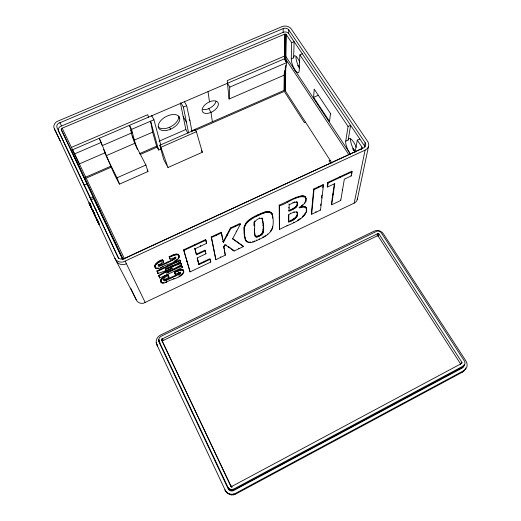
<?xml version="1.0" encoding="UTF-8"?>
<svg xmlns="http://www.w3.org/2000/svg" width="521" height="521" viewBox="0 0 521 521"><rect width="100%" height="100%" fill="white"/><g stroke="black" fill="none" stroke-linecap="round" stroke-linejoin="round"><path stroke-width="0.78" d="M163.789 279.757L164.545 280.754L166.668 280.2L179.458 274.092L180.592 273.108L180.39 272.086M301.275 207.26C294.821 210.23 307.976 202.812 306.009 199.758C306.576 197.166 303.99 195.154 301.548 195.896C293.564 197.407 286.674 202.207 279.191 205.144L279.406 229.54C287.892 224.531 299.236 222.408 305.286 213.916C308.328 210.562 305.912 204.284 300.936 206.707L301.275 207.26L304.271 206.928L306.107 207.723M158.475 265.814L159.113 264.596L163.561 262.297L162.559 259.764C154.945 260.676 150.595 271.734 161.536 267.599C164.688 263.978 182.337 262.564 178.273 254.535C175.245 253.063 171.95 255.772 169.136 256.671L170.106 259.237C186.31 253.219 162.559 266.355 158.742 266.042L158.137 264.805L158.742 266.042M279.406 229.54L279.536 205.723L279.191 205.144M164.141 280.532L164.818 279.373L169.006 277.263L168.055 274.854C162.48 275.205 155.61 285.228 166.056 282.473C169.768 278.943 186.733 277.465 182.819 269.591L179.752 269.696L174.314 271.903L175.232 274.32L179.478 272.444L180.683 272.672M97.766 206.414L93.298 197.088L90.582 198.299L58.645 131.142L58.385 129.143A4.415 3.575 -18.3 0 1 60.136 126.596L283.163 32.322L283.203 28.59A4.129 3.256 -0.5 0 1 288.777 29.918L365.162 142.702L364.511 145.9A4.468 3.784 7.5 0 1 364.967 146.831M284.251 72.797L284.017 90.433L191.298 130.992M284.479 56.112L227.221 80.638L229.09 99.023L284.225 75.128L286.889 62.527L284.433 58.801L284.772 34.119L286.29 34.66L291.695 42.696L291.265 58.873A8.544 2.605 68.4 0 0 295.042 70.12L295.016 70.368M331.903 163.027L285.371 90.941L284.336 90.407L284.583 72.712M284.766 59.837L285.13 34.093M284.648 90.452L284.948 70.342M285.098 59.882L285.482 34.139M284.941 90.563L285.3 67.235M285.384 61.602L285.808 34.256M285.371 90.941L285.795 65.021M285.847 61.778L286.29 34.66M364.511 145.9L288.699 33.644L288.777 29.918M305.534 197.322L306.009 199.758M254.209 225.847L254.092 221.998L254.424 222.578C255.818 226.296 251.526 241.529 260.09 235.726C266.127 232.88 263.014 222.688 261.952 217.902C263.75 223.965 265.332 237.98 255.049 235.993L255.362 236.554M288.373 219.986L288.53 214.743M291.265 58.873L293.61 57.864L294.118 41.667L291.695 42.696M288.654 222.018L288.888 214.548C302.818 206.355 298.207 220.376 288.654 222.018L288.328 221.471C291.955 219.908 299.295 216.853 296.781 211.695L297.12 212.249M288.862 204.011L289.201 204.584L288.992 211.311C292.385 209.859 299.933 206.726 296.898 201.842L297.66 203.19M302.31 53.8L299.875 54.848L299.191 70.791A8.544 2.605 68.4 0 1 295.042 70.12M272.73 227.28C273.955 219.66 273.688 207.391 262.949 212.731C255.668 215.805 245.717 219.178 244.043 227.911C243.835 236.762 244.492 246.674 255.629 240.989C262.089 237.98 270.594 234.912 272.73 227.28L272.405 226.72L272.49 228.178M229.09 99.023L229.813 87.092L227.488 83.256M246.42 241.562C243.997 237.459 244.675 231.832 244.531 227.176C246.049 222.128 250.959 219.217 255.297 216.821C260.2 214.991 267.234 209.579 272.073 213.87M160.748 281.353L161.041 281.946C160.377 278.175 166.03 277.055 168.348 275.446M330.464 113.493L329.552 121.445L313.59 97.355L314.215 89.124L330.789 113.943M313.662 189.045L311.35 213.701L311.682 214.242L320.519 210.054L323.45 185.202L323.092 184.636L313.662 189.045L314.013 189.611L311.682 214.242M288.654 210.751C291.975 208.999 297.634 207.384 297.322 202.623M320.656 205.502L320.845 203.9M321.691 196.684L321.874 195.075M322.72 187.847L323.092 184.636M158.169 265.202L158.443 265.43C164.161 263.587 171.383 261.288 175.597 257.022L175.903 257.628M327.716 182.474L327.208 186.466L327.559 187.026L334.795 183.633L331.701 204.753L340.747 200.468L344.342 179.159L351.356 175.87L352.111 171.8L351.747 171.246L327.716 182.474L328.074 183.04L327.559 187.026M334.326 183.854L331.369 204.219L331.701 204.753M350.548 154.066A8.877 2.983 66 0 1 345.749 141.152L348.061 126.447L299.875 54.848M345.749 141.145L348.204 140.025L350.594 125.294L348.061 126.447M355.088 152.139L357.289 140.156L359.842 138.977M351.747 171.246L351.369 173.291L351.734 173.845M361.489 149.436L361.958 147.085L357.289 140.156M354.182 203.112L365.097 150.126A7.502 6.337 7.5 0 0 367.735 141.517L291.2 28.896A6.877 5.425 -0.5 0 0 281.92 26.688L56.861 121.543A7.411 5.985 -18.2 0 0 53.839 127.398L114.828 258.208L137.114 301.262A7.001 6.356 -25.4 0 0 143.529 303.215L354.182 203.112A6.565 5.751 8.7 0 0 357.445 198.208M357.23 199.699L368.549 146.355M155.616 267.983L154.971 266.934C155.265 263.085 160.071 262.004 162.865 260.383M231.103 486.236L231.461 486.933L230.927 486.08L232.418 486.119L461.619 363.443A0.925 0.827 36 0 0 461.867 362.277L378.91 233.916A0.827 0.729 14 0 0 377.79 233.61L161.764 339.138L161.797 340.298L230.914 486.191L162.624 341.978L162.591 340.832L377.113 235.915A0.821 0.729 14.1 0 1 378.226 236.221L460.518 363.834A0.918 0.821 36.2 0 1 460.649 364.492M158.729 339.399L159.419 337.641L161.113 336.26L376.39 231.435A3.575 3.172 14 0 1 381.255 232.776L464.348 360.949A4.012 3.588 36 0 1 463.273 365.996L461.912 367.533L233.962 489.805C231.591 491.238 228.641 489.681 227.827 487.187L228.218 487.871L159.087 341.418L158.729 339.399L159.296 340.526M254.424 222.578C255.564 219.96 260.129 216.775 262.617 218.95M377.113 235.915L377.79 233.61M378.226 236.221L378.91 233.916M163.855 279.946L164.584 280.181L166.375 279.614L177.882 274.196L180.39 272.288L180.683 272.874M223.444 242.376L222.884 241.373L223.125 241.796L230.484 227.924L240.103 223.496L240.428 224.089L232.594 238.879L243.541 246.498L234.124 250.998L225.333 244.811L223.932 246.772L225.3 255.179L215.844 259.66L211.2 236.938L221.327 232.203L223.444 242.376L230.81 228.524L240.428 224.089M460.518 363.834L461.867 362.277M462.524 372.085L463.879 370.594A7.659 6.851 36.2 0 0 465.93 360.942L383.339 233.727A6.825 6.063 14.1 0 0 374.058 231.174L160.357 335.153C157.01 336.748 155.115 340.975 156.71 344.433L225.378 490.554L224.974 489.896C226.602 494.025 231.741 496.292 235.72 494.051L462.524 372.085A7.607 6.806 36.4 0 0 465.657 367.904M181.028 263.444L167.71 268.51L167.41 267.911L180.722 262.851L181.406 264.661L166.473 273.212L181.862 266.133L181.555 265.541L166.766 272.385M181.862 266.133L182.291 267.534L159.719 277.973L158.729 275.342L171.813 267.898M159.719 277.973L159.022 275.941L172.92 268.035L158.358 273.369L157.668 272.757L158.358 273.369M283.203 28.59L58.554 123.327A4.448 3.588 -18.2 0 0 56.782 125.887L57.043 127.899L118.391 257.784A4.832 4.272 -22.7 0 0 121.549 259.191L124.395 258.566L363.573 147.866A4.5 3.803 7.5 0 0 365.162 142.702M226.492 492.299L225.84 491.251C227.905 494.26 232.216 495.119 235.394 493.42L463.879 370.594M228.934 488.991L228.55 488.307L231.317 489.694L233.616 489.134L463.273 365.996M157.967 273.362L156.886 270.933L179.843 259.986L180.566 261.952L165.294 269.403L167.71 268.51M156.886 270.933L157.186 271.545L180.149 260.591M175.232 274.32L174.607 272.49L175.473 272.079L180.741 270.112L182.617 270.008L183.444 270.542M210.184 259.282L198.963 264.59L198.664 264.01L209.885 258.703L210.777 262.063L190.074 271.877L183.587 249.846L205.613 239.556L206.616 243.359L194.978 248.817L196.586 254.808L205.287 250.764L204.974 250.171L196.28 254.215L196.586 254.808M205.287 250.764L205.958 253.779L197.27 257.875L198.963 264.59M190.074 271.877L183.906 250.458L205.932 240.155M215.844 259.66L211.526 237.537L221.653 232.802M314.013 189.611L323.45 185.202M328.074 183.04L352.111 171.8M289.201 204.584C291.675 204.011 295.016 200.859 297.511 202.734M353.375 150.211L354.019 149.911L354.404 150.823M114.828 258.208L115.864 259.764A8.056 7.118 -22.7 0 0 123.216 261.946L365.097 150.126M279.536 205.723C287.846 203.763 296.521 194.405 305.495 197.244M352.717 149.227L353.362 148.928L354.019 149.911M330.145 160.312L329.025 160.833L330.776 163.548M98.358 221.145L97.701 221.445L94.483 214.795M98.352 221.23L97.681 221.529L98.586 223.372M98.86 222.304L98.195 222.604L97.023 220.214M99.557 223.685L98.892 223.984L99.185 224.616L96.378 218.84M95.317 214.769L94.653 215.062L95.226 216.261L95.89 215.961M305.54 122.188L304.44 122.676L284.29 91.416L194.815 130.595M96.913 218.058L96.255 218.358L95.812 217.42M96.711 219.556L97.381 219.256M97.258 220.507L97.922 220.207M91.95 209.364L92.614 209.064M93.226 210.367L92.562 210.66L92.263 210.054M93.461 212.614L94.125 212.314M94.268 212.418L93.611 212.711L92.308 210.067M93.663 213.037L94.327 212.718M94.692 213.317L94.027 213.61L94.47 214.548M94.099 213.981L94.77 213.682M170.106 259.237L169.442 257.283C172.262 256.384 175.551 253.675 178.579 255.147M98.703 208.387L100.618 212.496L93.826 198.579L90.98 199.843L91.683 201.262M167.964 167.521L202.337 152.249L196.404 131.728L195.271 129.729L159.836 145.242L163.776 159.66L167.964 167.521L160.924 147.28L159.836 145.242M90.12 203.737L89.456 204.03L90.257 205.71L89.013 203.105L89.671 202.78M89.501 204.115L90.166 203.815M89.501 204.16L90.198 203.906M89.456 204.03L89.788 204.733L90.452 204.44M89.736 204.512L90.55 204.532M89.892 204.825L90.713 204.851M90.7 205L90.035 205.3L90.244 205.704M89.729 204.538L90.563 206.264L91.227 205.971L90.569 206.225L90.908 206.941M91.234 206.114L90.569 206.414L92.92 211.279M91.012 207.351L91.722 206.993M313.59 97.355L318.331 95.258M137.407 149.481L134.32 140.097L131.579 129.371L129.462 125.327L131.937 132.835L102.285 145.626L99.283 138.28C106.03 153.545 111.201 169.54 119.524 184.115L147.977 171.513L145.906 165.046L134.652 143.36L131.064 132.497M134.652 143.36L106.076 155.779L116.978 177.811L145.906 165.046M111.155 167.202L86.206 178.156L124.526 258.944M160.924 147.28L196.404 131.728M151.845 116.072L151.761 115.753L153.923 119.765L150.589 121.198L152.646 132.158L156.587 146.173L158.631 150.009L161.595 148.713M84.063 185.15L86.883 183.906L93.298 197.088M159.055 141.217L185.854 129.514L180.351 102.728M139.608 153.604L156.587 146.173M123.275 259.523L84.923 178.26A1.309 1.094 -19.5 0 1 85.737 177.166L110.686 166.258M140.09 154.535L157.088 147.111M188.563 132.901L183.379 107.098L186.661 105.672L184.421 101.738L72.549 149.761L62.162 128.192L284.772 34.119M152.646 132.158L134.32 140.097L132.269 136.15M229.813 87.092L286.889 62.527M71.41 147.404L147.73 114.698L148.426 117.186M184.421 101.738L284.433 58.801M85.737 177.166L72.549 149.761L74.516 153.916L101.328 142.396M131.579 129.371L150.589 121.198L158.631 150.009M145.268 302.629L126.427 263.776L124.441 264.427A7.997 7.079 -22.8 0 1 117.14 262.258L116.111 260.715M298.989 207.299L299.718 207.071L300.057 207.632M246.107 240.995L247.384 241.718M161.393 282.629L161.106 282.037L161.881 282.942M352.88 148.544L353.362 148.928M231.474 248.764L234.124 250.998M230.243 247.879L228.393 246.55L228.706 247.123M353.407 149.67L353.779 150.237M178.273 254.535L179.042 255.844M89.006 203.073L90.244 205.645M297.641 65.32L298.924 67.242M285.931 56.639L350.268 153.838M285.886 59.348L348.842 154.678M350.998 175.323L351.356 175.87M339.77 176.84L340.128 177.4M230.549 485.494L231.291 486.777M342.147 189.566L342.492 190.106M340.408 199.934L340.747 200.468M327.462 184.48L327.813 185.04M332.86 193.942L333.206 194.483M318.383 186.837L318.735 187.404M321.594 197.485L321.939 198.032M320.194 209.514L320.519 210.054M312.47 201.783L312.808 202.337M315.778 211.604L316.104 212.145M304.557 196.215L304.902 196.782M305.69 198.136L306.035 198.703M303.763 195.935L304.108 196.502M302.76 195.824L303.111 196.391M305.488 200.292L305.834 200.852M305.176 201.236L305.521 201.796M301.548 195.896L301.9 196.469M304.316 202.695L304.655 203.255M300.129 196.15L300.474 196.723M305.768 207.169L306.426 208.231M305.299 206.785L305.632 207.338M306.087 207.677L306.582 208.843M304.681 206.518L305.019 207.071M298.494 196.586L298.839 197.153M306.589 210.458L306.257 209.911L306.433 211.279M303.932 206.375L304.271 206.928M302.382 204.786L302.721 205.339M303.053 206.362L303.391 206.915M296.644 197.198L296.996 197.772M301.568 205.456L301.906 206.01M305.638 212.067L305.97 212.614M302.05 206.472L302.388 207.026M295.668 197.589L296.013 198.162M304.954 213.369L305.286 213.916M305.15 196.684L305.879 197.882M304.538 214.014L304.863 214.554M296.579 201.666L296.924 202.233M297.361 203.177L297.706 203.744M304.062 214.645L304.388 215.193M294.033 198.306L294.378 198.879M297.302 203.796L297.641 204.362M297.146 204.453L297.484 205.013M303.528 215.271L303.86 215.818M296.892 205.105L297.231 205.671M294.567 201.718L294.912 202.285M302.942 215.896L303.274 216.443M227.612 493.029L228.003 493.667M296.553 205.736L296.892 206.296M296.136 206.309L296.475 206.87M302.304 216.515L302.629 217.062M295.746 206.713L296.084 207.273M292.991 202.233L293.33 202.799M295.264 207.13L295.602 207.69M294.697 207.56L295.036 208.12M297.276 212.451L297.608 213.004M297.374 213.089L297.706 213.643M294.026 208.003L294.365 208.563M297.348 213.897L297.68 214.45M300.044 218.345L300.37 218.892M297.198 214.73L297.53 215.277M293.258 208.459L293.597 209.025M299.171 218.95L299.497 219.497M296.957 215.447L297.283 215.994M292.379 208.941L292.717 209.507M296.638 216.007L296.97 216.56M293.864 211.689L294.196 212.242M287.299 201.393L287.644 201.972M298.246 219.556L298.572 220.096M296.228 216.599L296.553 217.146M295.772 217.146L296.097 217.693M297.263 220.155L297.589 220.702M295.322 217.583L295.648 218.136M288.758 207.41L289.096 207.977M290.275 209.989L290.614 210.549M294.495 218.24L294.821 218.787M290.334 213.148L290.666 213.708M293.629 218.813L293.955 219.361M292.483 219.439L292.809 219.986M293.603 222.089L293.929 222.636M290.822 220.259L291.148 220.813M288.439 217.765L288.771 218.325M286.993 225.241L287.312 225.788M229.435 493.941L229.807 494.572M279.139 217.465L279.471 218.025M271.395 212.842L271.734 213.415M270.985 212.457L271.324 213.037M272.014 213.825L272.561 214.997M270.51 212.151L270.848 212.724M269.969 211.917L270.301 212.49M272.229 214.424L272.73 217.185M269.35 211.754L269.689 212.334M208.81 108.635L211.005 112.393L212.353 121.777M268.66 211.669L268.999 212.249M267.898 211.656L268.237 212.236M267.065 211.721L267.403 212.301M266.153 211.858L266.491 212.444M265.163 212.073L265.502 212.659M264.095 212.366L264.434 212.946M262.949 212.731L263.287 213.31M271.812 228.537L272.138 229.097M271.363 229.448L271.682 230.008M261.724 213.167L262.063 213.753M270.822 230.341L271.141 230.894M260.415 213.682L260.754 214.268M270.282 231.077L270.601 231.63M262.415 219.113L262.747 219.693M259.08 214.248L259.419 214.834M262.551 220.657L262.884 221.23M257.732 214.86L258.071 215.447M259.393 217.824L259.725 218.403M262.805 225.026L263.131 225.593M267.188 234.046L267.507 234.6M256.365 215.518L256.703 216.104M262.955 229.37L263.274 229.937M254.958 216.235L255.297 216.821M262.962 230.927L263.281 231.487M262.91 231.76L263.229 232.32M265.13 235.505L265.45 236.059M262.727 232.366L263.053 232.926M262.46 232.926L262.779 233.48M263.984 236.215L264.303 236.768M252.972 217.335L253.31 217.921M262.102 233.441L262.421 234.001M254.593 220.924L254.925 221.503M261.646 233.916L261.965 234.47M262.929 236.827L263.242 237.381M261.138 234.339L261.457 234.893M254.066 223.053L254.398 223.633M260.533 234.743L260.852 235.303M251.174 218.449L251.513 219.041M254.456 224.851L254.131 224.271L254.235 225.867M259.771 235.166L260.09 235.726M249.579 219.588L249.911 220.175M258.8 235.648L259.113 236.208M254.378 228.993L254.697 229.566M258.071 235.967L258.39 236.527M259.119 238.768L259.432 239.321M257.433 236.208L257.745 236.768M248.172 220.735L248.504 221.321M256.866 236.371L257.185 236.931M256.371 236.456L256.69 237.016M231.428 494.318L231.786 494.95M181.145 103.151L183.379 107.098M255.948 236.456L256.267 237.016M255.59 236.384L255.909 236.944M254.893 235.59L255.212 236.156M255.29 236.228L255.609 236.788M189.208 119.498L189.931 120.781L192.073 131.898M246.98 221.887L247.306 222.474M256.508 239.947L256.82 240.5M245.99 223.04L246.316 223.626M245.209 224.199L245.541 224.785M254.268 240.826L254.58 241.379M244.642 225.352L244.974 225.938M183.19 116.528L186.433 122.305M252.822 241.288L253.134 241.842M244.206 226.596L244.531 227.176M201.38 150.543L202.337 152.249M244.089 227.195L244.414 227.775M244.043 227.911L244.369 228.491M244.095 228.986L244.421 229.566M244.141 230.054L244.466 230.634M250.282 241.835L250.594 242.395M249.188 241.92L249.507 242.48M179.667 118.059A11.683 6.656 -28.3 0 0 162.428 119.029A11.683 6.656 -28.3 0 0 164.91 130.608A11.683 6.656 -28.3 0 0 179.667 118.059L178.586 116.124A11.67 6.675 -28.3 0 1 170.908 126.603A11.67 6.675 -28.3 0 1 158.143 126.857M244.479 233.74L244.805 234.313M185.854 129.514L187.834 133.05M238.683 224.115L239.015 224.701M248.224 241.881L248.537 242.441M244.844 237.348L245.163 237.915M246.68 241.418L246.993 241.985M245.144 239.315L245.463 239.881M245.313 239.894L245.834 240.884M235.29 225.678L235.622 226.27M229.338 489.024L229.715 489.694M236.137 231.031L236.462 231.617M243.541 246.498L232.275 238.299L232.594 238.879M230.484 227.924L230.81 228.524M237.863 242.193L238.175 242.766M238.527 248.185L238.839 248.745M169.559 127.248L170.614 129.175M230.289 489.499L230.653 490.163M226.928 234.684L227.247 235.277M232.711 249.65L233.017 250.217M222.48 237.804L222.154 237.218L222.519 239.295M226.062 244.903L226.375 245.476M223.209 241.679L223.529 242.265M224.753 244.551L225.065 245.13M224.264 245.241L224.577 245.821M223.62 246.192L223.932 246.772M216.274 234.567L216.599 235.166M224.623 251.031L224.317 250.458L225.3 255.179M233.46 494.142L233.799 494.774M231.317 489.694L231.682 490.359M211.2 236.938L211.526 237.537M220.272 256.853L220.578 257.42M213.447 248.393L213.76 248.973M233.896 493.98L234.235 494.611M206.277 241.764L205.613 239.556M206.616 243.359L206.069 241.698M210.484 260.676L210.184 260.103L210.777 262.063M205.652 253.193L205.958 253.779M200.487 245.482L200.806 246.081M232.373 489.603L232.724 490.268M271.741 213.297L272.353 214.398M200.631 252.19L200.943 252.783M204.284 261.353L204.584 261.933M194.633 244.688L194.952 245.293M194.978 248.817L194.659 248.211L195.479 251.246M156.189 342.74L157.166 344.772M156.71 344.433L157.57 346.074M130.55 130.172L131.937 132.835M197.824 260.682L198.123 261.268M147.261 170.126L147.977 171.513M231.304 486.34L231.663 487.031M183.587 249.846L183.906 250.458M231.532 486.38L231.884 487.076M186.785 260.936L187.091 261.529M235.394 493.42L235.72 494.051M231.76 486.36L232.112 487.057M178.534 254.847L179.178 256.319M179.257 256.781L178.866 255.707M177.941 254.307L178.247 254.919M178.944 256.527L179.257 257.133M177.531 254.157L177.843 254.762M178.846 256.866L179.159 257.472M177.049 254.079L177.361 254.691M180.051 260.669L180.357 261.268M176.482 254.079L176.795 254.691M178.358 257.765L178.664 258.37M180.566 261.952L179.843 259.986M181.217 264.056L180.722 262.851M181.106 264.069L181.406 264.661M178 258.221L178.306 258.826M175.831 254.15L176.144 254.762M181.777 266.244L182.076 266.837M182.291 267.534L181.555 265.541M182.819 269.591L183.118 270.178M183.151 269.956L183.692 271.154M174.919 254.339L175.232 254.951M183.854 271.903L183.392 270.568M178.814 262.083L179.113 262.682M183.555 271.636L183.854 272.223M177.055 259.119L177.361 259.725M182.317 269.422L182.617 270.008M175.564 257.296L175.87 257.902M181.549 269.377L181.849 269.963M183.145 272.555L183.444 273.141M173.903 254.652L174.216 255.264M175.395 257.615L175.701 258.221M176.437 259.575L176.743 260.181M181.047 269.416L181.347 270.002M175.095 257.954L175.401 258.559M175.714 260.057L176.02 260.656M182.487 273.304L182.78 273.883M176.437 261.601L176.743 262.206M180.442 269.52L180.741 270.112M174.659 258.299L174.965 258.904M172.685 255.114L172.998 255.726M182.044 273.74L182.337 274.32M92.692 210.888L95.434 216.606M233.616 489.134L233.962 489.805M179.752 269.696L180.051 270.288M174.874 260.559L175.18 261.164M181.634 274.092L181.933 274.671M173.78 258.781L174.086 259.386M178.97 269.937L179.27 270.529M180.299 272.522L180.592 273.108M180.11 272.776L180.403 273.362M171.181 255.759L171.487 256.371M173.903 261.093L174.209 261.698M179.83 273.05L180.123 273.636M180.624 274.801L180.917 275.381M178.117 270.236L178.416 270.829M179.543 273.264L179.836 273.851M178.736 272.008L179.035 272.6M179.165 273.512L179.458 274.092M172.054 259.634L172.36 260.246M179.901 275.244L180.194 275.824M176.209 268.009L176.508 268.602M177.192 270.601L177.492 271.194M158.755 340.33L159.934 343.092L159.087 341.418M178.879 275.778L179.172 276.364M169.136 256.671L169.442 257.283M169.468 257.648L169.774 258.26M177.882 274.196L178.175 274.782M172.965 265.808L173.272 266.407M175.18 271.493L175.473 272.079M174.314 271.903L174.607 272.49M171.109 265.808L171.409 266.413M174.626 272.822L174.919 273.408M175.492 275.355L175.785 275.941M171.526 267.794L171.826 268.393M167.189 261.959L167.495 262.564M90.582 198.299L89.964 197.101L118.58 258.475M56.242 132.862L60.208 140.794M167.462 265.886L167.769 266.491M173.688 278.286L173.981 278.872M171.5 277.237L171.793 277.823M166.727 267.924L167.033 268.53M168.439 271.285L168.739 271.877M168.439 271.617L168.739 272.209M162.91 260.728L163.216 261.347M163.561 262.297L162.559 259.764M54.269 128.902L55.884 132.139L55.558 130.986M90.068 205.228L90.387 205.873L90.048 205.144M165.431 268.569L165.73 269.168M160.872 260.565L161.178 261.184M165.483 270.021L165.782 270.62M168.381 275.765L168.68 276.358M169.006 277.263L168.055 274.854M162.291 264.219L162.591 264.831M161.243 262.669L161.549 263.287M165.541 271.461L165.841 272.06M162.721 266.342L163.027 266.954M166.857 275.427L167.156 276.019M159.452 261.255L159.758 261.874M95.206 208.361L96.268 210.491M103.523 149.39L105.177 152.731L79.355 163.907L74.516 153.916M160.527 264.994L160.833 265.606M161.236 266.986L161.536 267.599M158.423 261.796L158.729 262.415M159.608 265.358L159.908 265.97M160.39 267.325L160.689 267.937M164.773 276.482L165.066 277.074M166.375 279.614L166.668 280.2M158.521 264.199L158.82 264.818M158.925 265.482L159.231 266.101M157.322 262.473L157.629 263.092M166.466 281.62L166.759 282.206M163.933 276.951L164.226 277.543M165.476 279.992L165.769 280.578M164.525 278.781L164.818 279.373M164.994 280.129L165.287 280.715M165.763 281.887L166.056 282.473M156.404 263.151L156.71 263.769M164.245 279.002L164.532 279.595M159.387 269.748L159.686 270.353M163.19 277.406L163.483 277.999M164.584 280.181L164.877 280.773M158.351 267.879L158.651 268.491M163.978 279.276L164.271 279.868M164.258 280.168L164.545 280.754M163.828 279.53L164.297 280.676M155.681 263.821L155.987 264.44M162.539 277.856L162.832 278.448M157.531 267.996L157.83 268.608M155.147 264.479L155.453 265.098M161.985 278.292L162.278 278.891M156.828 268.002L157.127 268.615M163.633 282.454L163.92 283.04M156.528 268.517L155.727 267.69L156.026 268.308M154.809 265.124L155.115 265.743M161.517 278.728L161.81 279.321M161.797 340.298L162.624 341.978M154.665 265.749L154.971 266.368M162.845 282.538L163.132 283.124M161.139 279.152L161.432 279.744M157.83 272.828L158.124 273.434M158.729 275.342L159.022 275.941M160.852 279.569L161.145 280.161M159.081 276.364L159.374 276.964M162.161 282.506L162.454 283.092M160.657 279.979L160.943 280.572M160.553 280.305L160.846 280.897M160.533 280.598L160.82 281.19M161.308 282.219L161.601 282.805M93.826 198.579L122.624 259.432M161.764 339.138L162.591 340.832M161.66 339.321L162.487 341.014M161.608 339.523L162.441 341.209M161.614 339.725L162.441 341.411M161.907 338.982L162.734 340.675M162.448 338.63L163.268 340.324M62.162 128.192A1.472 1.192 -18.3 0 0 61.218 129.39L85.008 178.683M90.452 206.069L91.006 207.156M95.174 208.205L95.825 209.553M59.895 122.591L61.465 125.861M125.235 261.281L126.427 263.776M90.042 204.388L91.077 206.563M70.602 148.986L122.604 258.904M61.309 129.846L86.883 183.906M130.693 288.146L136.196 299.875M91.716 208.674L92.152 209.611M98.033 222.148L98.41 222.955M154.717 266.355L155.278 267.547M104.343 151.546L105.783 155.069M116.978 177.811L119.524 184.115M254.482 230.588L254.828 234.776M361.958 147.085L362.115 148.049L361.424 148.798L123.998 258.631A1.602 1.42 -22.8 0 1 121.934 258.025M153.923 119.765L160.768 144.994M195.675 251.988L196.28 254.215M197.133 257.967L198.664 264.01M204.974 250.171L205.313 251.689M186.661 105.672L189.931 120.781M221.685 234.352L222.037 236.501M223.737 246.902L224.082 249.038M208.022 91.611L209.494 101.842A9.007 5.047 -30.9 0 0 202.122 110.654A9.007 5.047 -30.9 0 0 211.005 112.399A9.007 5.06 -30.8 0 0 218.358 103.633A9.007 5.06 -30.8 0 0 209.501 101.829M306.25 208.289L306.309 209.064M254.489 229.839L254.756 234.574M272.398 216.619L272.437 218.208M283.163 32.322A4.096 3.243 -0.5 0 1 288.699 33.644M216.02 101.393A8.987 5.086 -31 0 1 202.93 109.573M293.61 57.864A8.538 2.631 68.5 0 1 295.765 56.138A8.538 2.631 68.5 0 1 299.757 62.116M348.204 140.025A8.87 3.015 66.1 0 1 351.525 139.511A8.87 3.015 66.1 0 1 356.188 147.345M299.686 68.069A8.531 2.657 68.5 0 1 295.961 56.854M355.413 151.813A8.864 3.041 66.1 0 1 350.646 138.905M159.009 341.066A4.324 4.031 -30.5 0 0 159.035 342.134L228.459 489.434A4.858 4.617 -79.3 0 0 232.848 490.912L462.238 368.041A4.598 4.109 36.2 0 0 464.204 364.42M463.553 365.351A3.986 3.562 36.2 0 1 461.912 367.533M93.116 210.132L92.451 210.425L93.161 210.152M90.009 203.535L89.345 203.828L90.055 203.548M90.569 204.655L89.912 204.948L90.582 204.688"/></g></svg>
